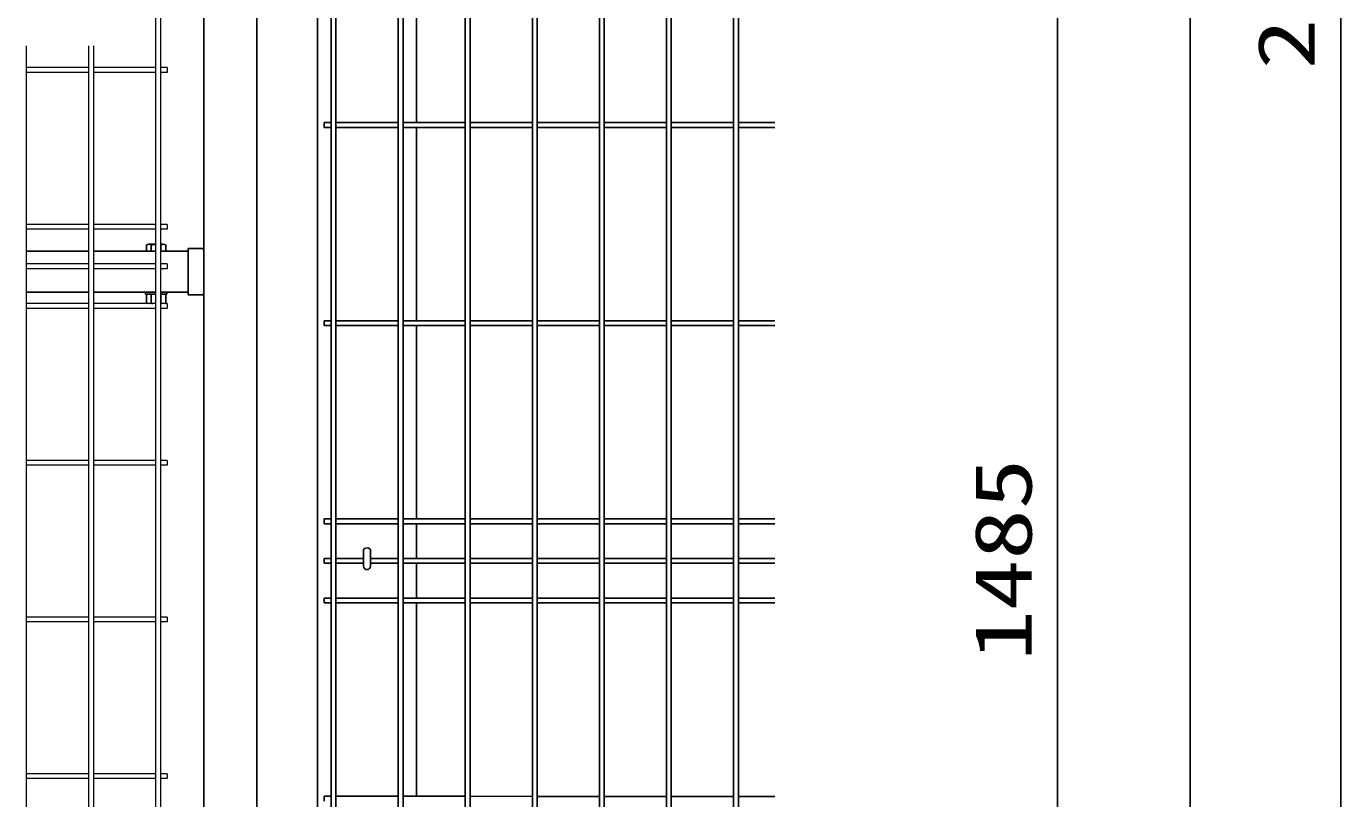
# Model space of a CAD drawing. Units: millimetres, scale not verified. Extents: x -6301 to 6301, y -4454 to 4456.
# Drawn here: x -3926 to -2931, y -102 to 482 of the extents above; entities that cross this region are included whole.
import ezdxf
from ezdxf.enums import TextEntityAlignment as Align

# ---------------------------------------------------------------- set-up
doc = ezdxf.new("R2010")
doc.units = ezdxf.units.MM
doc.header["$LTSCALE"] = 20
for name, color, linetype, lineweight in [('0-1_0', 4, 'Continuous', 25), ('0-A_実線', 7, 'Continuous', 25), ('0-B_LAYER05', 4, 'Continuous', 25)]:
    doc.layers.add(name, color=color, linetype=linetype, lineweight=lineweight)
doc.styles.add('ＭＳ ゴシック', font='')
doc.styles.get('ＭＳ ゴシック').set_extended_font_data('MS Gothic')

msp = doc.modelspace()

# ---------------------------------------------------------------- linework, layer by layer
at = {"layer": '0-1_0', "color": 2}
for p, q in [((-3044.83, 1767.7), (-3044.83, -657.3)), ((-2930.8, -657.3), (-2930.8, 1702.7)), ((-3145.11, -627.3), (-3145.11, 782.7))]:
    msp.add_line(p, q, dxfattribs=at)
at = {"layer": '0-1_0', "lineweight": 15}
for p, q in [((-3827.87, 1303.4), (-3827.87, -663)), ((-3824.27, 1303.4), (-3824.27, -663)), ((-3925.8, 467.71), (-3925.8, -663)), ((-3878.63, 467.71), (-3878.63, -663)), ((-3875.03, 467.71), (-3875.03, -663)), ((-3878.63, 451.15), (-3925.8, 451.15)), ((-3827.87, 451.15), (-3875.03, 451.15)), ((-3819.07, 451.15), (-3824.27, 451.15)), ((-3819.07, 451.15), (-3819.07, 447.55)), ((-3878.63, 447.55), (-3925.8, 447.55)), ((-3827.87, 447.55), (-3875.03, 447.55)), ((-3819.07, 447.55), (-3824.27, 447.55)), ((-3878.63, 332.5), (-3925.8, 332.5)), ((-3878.63, 328.9), (-3925.8, 328.9)), ((-3827.87, 332.5), (-3875.03, 332.5)), ((-3827.87, 328.9), (-3875.03, 328.9)), ((-3819.07, 332.5), (-3824.27, 332.5)), ((-3819.07, 328.9), (-3824.27, 328.9)), ((-3819.07, 332.5), (-3819.07, 328.9)), ((-3878.63, 302.5), (-3925.8, 302.5)), ((-3878.63, 298.9), (-3925.8, 298.9)), ((-3827.87, 302.5), (-3875.03, 302.5)), ((-3827.87, 298.9), (-3875.03, 298.9)), ((-3819.07, 302.5), (-3824.27, 302.5)), ((-3819.07, 298.9), (-3824.27, 298.9)), ((-3819.07, 302.5), (-3819.07, 298.9)), ((-3878.63, 272.5), (-3925.8, 272.5)), ((-3878.63, 268.9), (-3925.8, 268.9)), ((-3827.87, 272.5), (-3875.03, 272.5)), ((-3827.87, 268.9), (-3875.03, 268.9)), ((-3819.07, 272.5), (-3824.27, 272.5)), ((-3819.07, 268.9), (-3824.27, 268.9)), ((-3819.07, 272.5), (-3819.07, 268.9)), ((-3878.63, 153.86), (-3925.8, 153.86)), ((-3878.63, 150.26), (-3925.8, 150.26)), ((-3827.87, 153.86), (-3875.03, 153.86)), ((-3827.87, 150.26), (-3875.03, 150.26)), ((-3819.07, 153.86), (-3824.27, 153.86)), ((-3819.07, 150.26), (-3824.27, 150.26)), ((-3819.07, 153.86), (-3819.07, 150.26)), ((-3878.63, 35.22), (-3925.8, 35.22)), ((-3878.63, 31.62), (-3925.8, 31.62)), ((-3827.87, 35.22), (-3875.03, 35.22)), ((-3827.87, 31.62), (-3875.03, 31.62)), ((-3819.07, 35.22), (-3824.27, 35.22)), ((-3819.07, 31.62), (-3824.27, 31.62)), ((-3819.07, 35.22), (-3819.07, 31.62)), ((-3878.63, -83.43), (-3925.8, -83.43)), ((-3878.63, -87.03), (-3925.8, -87.03)), ((-3827.87, -83.43), (-3875.03, -83.43)), ((-3827.87, -87.03), (-3875.03, -87.03)), ((-3819.07, -83.43), (-3824.27, -83.43)), ((-3819.07, -87.03), (-3824.27, -87.03)), ((-3819.07, -83.43), (-3819.07, -87.03))]:
    msp.add_line(p, q, dxfattribs=at)
at = {"layer": '0-1_0', "color": 7}
for p, q in [((-3791.32, 1217.22), (-3791.32, -664.8)), ((-3751.32, 1132.2), (-3751.32, -429.3)), ((-3705.32, -482.3), (-3705.32, 1079.2)), ((-3630.32, 555.9), (-3630.32, 409.5)), ((-3630.32, 405.9), (-3630.32, 259.5)), ((-3925.8, 312.2), (-3878.63, 312.2)), ((-3875.03, 312.2), (-3827.87, 312.2)), ((-3834.79, 312.2), (-3834.79, 316.89)), ((-3834.79, 312.2), (-3827.87, 312.2)), ((-3832.97, 317.42), (-3827.87, 317.42)), ((-3831.16, 312.2), (-3831.16, 316.89)), ((-3824.27, 317.42), (-3822.06, 317.42)), ((-3824.27, 312.2), (-3803.32, 312.2)), ((-3824.27, 312.2), (-3820.25, 312.2)), ((-3823.88, 312.2), (-3823.88, 316.89)), ((-3820.25, 312.2), (-3820.25, 316.89)), ((-3792.52, 314.15), (-3803.32, 314.15)), ((-3791.32, 280.45), (-3791.32, 312.95)), ((-3925.8, 281.2), (-3878.63, 281.2)), ((-3875.03, 281.2), (-3827.87, 281.2)), ((-3834.79, 279.6), (-3827.87, 279.6)), ((-3834.79, 272.82), (-3834.79, 279.6)), ((-3831.16, 272.82), (-3831.16, 279.6)), ((-3824.27, 281.2), (-3803.32, 281.2)), ((-3824.27, 279.6), (-3820.25, 279.6)), ((-3823.88, 272.82), (-3823.88, 279.6)), ((-3820.25, 272.82), (-3820.25, 279.6)), ((-3630.32, 255.9), (-3630.32, 109.5)), ((-3630.32, 105.9), (-3630.32, 79.5)), ((-3670.42, 85.98), (-3670.42, 73.7)), ((-3665.22, 85.98), (-3665.22, 73.7)), ((-3630.32, 75.9), (-3630.32, 49.5)), ((-3630.32, 45.9), (-3630.32, -100.49))]:
    msp.add_line(p, q, dxfattribs=at)
msp.add_lwpolyline([(-3792.52, 279.25), (-3803.32, 279.25), (-3803.32, 314.15)], dxfattribs=at)
for centre, radius, start, end in [((-3832.97, 314.07), 3.35, 57.13278, 122.86722), ((-3827.52, 304.82), 12.6, 91.57271, 106.77865), ((-3827.52, 304.82), 12.6, 73.22135, 75.03048), ((-3822.06, 314.07), 3.35, 57.13278, 122.86722), ((-3792.52, 312.95), 1.2, 0, 90), ((-3792.52, 280.45), 1.2, 270, 0), ((-3832.97, 275.63), 3.35, 237.13278, 248.90499), ((-3832.97, 275.63), 3.35, 291.09501, 302.86722), ((-3827.52, 284.88), 12.6, 253.22135, 259.16626), ((-3827.52, 284.88), 12.6, 284.96952, 286.77865), ((-3822.06, 275.63), 3.35, 237.13278, 248.90499), ((-3822.06, 275.63), 3.35, 291.09501, 302.86722), ((-3667.82, 73.7), 2.6, 180, 0)]:
    msp.add_arc(centre, radius, start, end, dxfattribs=at)
msp.add_ellipse((-3667.82, 85.98), major_axis=(-2.6, 0), ratio=0.601815, start_param=3.141593, end_param=6.283185, dxfattribs=at)
at = {"layer": '0-A_実線'}
for p, q in [((-3835.52, 281.2), (-3835.52, 279.6)), ((-3827.87, 281.2), (-3835.52, 281.2)), ((-3827.87, 279.6), (-3835.52, 279.6)), ((-3819.52, 281.2), (-3824.27, 281.2)), ((-3819.52, 279.6), (-3824.27, 279.6)), ((-3819.52, 281.2), (-3819.52, 279.6))]:
    msp.add_line(p, q, dxfattribs=at)
at = {"layer": '0-B_LAYER05'}
for p, q in [((-3644.23, 820.2), (-3644.23, -77.3)), ((-3640.63, 820.2), (-3640.63, -77.3)), ((-3593.47, 820.2), (-3593.47, -77.3)), ((-3589.87, 820.2), (-3589.87, -77.3)), ((-3542.7, 820.2), (-3542.7, -77.3)), ((-3539.1, 820.2), (-3539.1, -77.3)), ((-3491.93, 820.2), (-3491.93, -77.3)), ((-3488.33, 820.2), (-3488.33, -77.3)), ((-3441.16, 820.2), (-3441.16, -77.3)), ((-3437.56, 820.2), (-3437.56, -77.3)), ((-3390.39, 820.2), (-3390.39, -77.3)), ((-3386.79, 820.2), (-3386.79, -77.3)), ((-3695.02, 713.4), (-3695, 412.1)), ((-3691.4, 713.4), (-3691.4, 412.1)), ((-3700.22, 409.5), (-3695.02, 409.5)), ((-3700.22, 405.9), (-3700.22, 409.5)), ((-3695, 412.1), (-3695, 42.1)), ((-3691.4, 412.1), (-3691.4, 42.1)), ((-3644.23, 409.5), (-3691.4, 409.5)), ((-3593.47, 409.5), (-3640.63, 409.5)), ((-3568.86, 409.5), (-3589.87, 409.5)), ((-3542.7, 409.5), (-3568.86, 409.5)), ((-3491.93, 409.5), (-3539.1, 409.5)), ((-3441.16, 409.5), (-3488.33, 409.5)), ((-3390.39, 409.5), (-3437.56, 409.5)), ((-3359.13, 409.5), (-3386.79, 409.5)), ((-3700.22, 405.9), (-3695.02, 405.9)), ((-3644.23, 405.9), (-3691.4, 405.9)), ((-3593.47, 405.9), (-3640.63, 405.9)), ((-3491.93, 405.9), (-3539.1, 405.9)), ((-3441.16, 405.9), (-3488.33, 405.9)), ((-3390.39, 405.9), (-3437.56, 405.9)), ((-3359.13, 405.9), (-3386.79, 405.9)), ((-3700.22, 255.9), (-3700.22, 259.5)), ((-3700.22, 259.5), (-3695.02, 259.5)), ((-3644.23, 259.5), (-3691.4, 259.5)), ((-3593.47, 259.5), (-3640.63, 259.5)), ((-3542.7, 259.5), (-3589.87, 259.5)), ((-3491.93, 259.5), (-3539.1, 259.5)), ((-3441.16, 259.5), (-3488.33, 259.5)), ((-3390.39, 259.5), (-3437.56, 259.5)), ((-3359.13, 259.5), (-3386.79, 259.5)), ((-3700.22, 255.9), (-3695.02, 255.9)), ((-3644.23, 255.9), (-3691.4, 255.9)), ((-3593.47, 255.9), (-3640.63, 255.9)), ((-3542.7, 255.9), (-3589.87, 255.9)), ((-3491.93, 255.9), (-3539.1, 255.9)), ((-3441.16, 255.9), (-3488.33, 255.9)), ((-3390.39, 255.9), (-3437.56, 255.9)), ((-3359.13, 255.9), (-3386.79, 255.9)), ((-3700.22, 109.5), (-3695.02, 109.5)), ((-3700.22, 109.5), (-3700.22, 105.9)), ((-3644.23, 109.5), (-3691.4, 109.5)), ((-3593.47, 109.5), (-3640.63, 109.5)), ((-3542.7, 109.5), (-3589.87, 109.5)), ((-3491.93, 109.5), (-3539.1, 109.5)), ((-3441.16, 109.5), (-3488.33, 109.5)), ((-3390.39, 109.5), (-3437.56, 109.5)), ((-3359.13, 109.5), (-3386.79, 109.5)), ((-3700.22, 105.9), (-3695.02, 105.9)), ((-3644.23, 105.9), (-3691.4, 105.9)), ((-3593.47, 105.9), (-3640.63, 105.9)), ((-3542.7, 105.9), (-3589.87, 105.9)), ((-3491.93, 105.9), (-3539.1, 105.9)), ((-3441.16, 105.9), (-3488.33, 105.9)), ((-3390.39, 105.9), (-3437.56, 105.9)), ((-3359.13, 105.9), (-3386.79, 105.9)), ((-3700.22, 79.5), (-3700.22, 75.9)), ((-3700.22, 79.5), (-3695.02, 79.5)), ((-3700.22, 75.9), (-3695.02, 75.9)), ((-3670.42, 79.5), (-3691.4, 79.5)), ((-3670.42, 75.9), (-3691.4, 75.9)), ((-3644.23, 79.5), (-3665.22, 79.5)), ((-3644.23, 75.9), (-3665.22, 75.9)), ((-3593.47, 79.5), (-3640.63, 79.5)), ((-3593.47, 75.9), (-3640.63, 75.9)), ((-3568.86, 79.5), (-3589.87, 79.5)), ((-3568.86, 75.9), (-3589.87, 75.9)), ((-3542.7, 79.5), (-3568.86, 79.5)), ((-3542.7, 75.9), (-3568.86, 75.9)), ((-3491.93, 79.5), (-3539.1, 79.5)), ((-3491.93, 75.9), (-3539.1, 75.9)), ((-3441.16, 79.5), (-3488.33, 79.5)), ((-3441.16, 75.9), (-3488.33, 75.9)), ((-3390.39, 79.5), (-3437.56, 79.5)), ((-3390.39, 75.9), (-3437.56, 75.9)), ((-3359.13, 79.5), (-3386.79, 79.5)), ((-3359.13, 75.9), (-3386.79, 75.9)), ((-3700.22, 49.5), (-3695.02, 49.5)), ((-3700.22, 49.5), (-3700.22, 45.9)), ((-3700.22, 45.9), (-3695.02, 45.9)), ((-3695, 42.1), (-3695, -67.9)), ((-3644.23, 49.5), (-3691.4, 49.5)), ((-3644.23, 45.9), (-3691.4, 45.9)), ((-3691.4, 42.1), (-3691.4, -67.9)), ((-3593.47, 49.5), (-3640.63, 49.5)), ((-3593.47, 45.9), (-3640.63, 45.9)), ((-3542.7, 49.5), (-3589.87, 49.5)), ((-3542.7, 45.9), (-3589.87, 45.9)), ((-3491.93, 49.5), (-3539.1, 49.5)), ((-3491.93, 45.9), (-3539.1, 45.9)), ((-3441.16, 49.5), (-3488.33, 49.5)), ((-3441.16, 45.9), (-3488.33, 45.9)), ((-3390.39, 49.5), (-3437.56, 49.5)), ((-3390.39, 45.9), (-3437.56, 45.9)), ((-3359.13, 49.5), (-3386.79, 49.5)), ((-3359.13, 45.9), (-3386.79, 45.9)), ((-3695, -67.9), (-3695, -255.8)), ((-3691.4, -67.9), (-3691.4, -255.8)), ((-3644.23, -77.3), (-3644.23, -411.09)), ((-3640.63, -77.3), (-3640.63, -411.09)), ((-3593.47, -77.3), (-3593.47, -664.8)), ((-3589.87, -77.3), (-3589.87, -664.8)), ((-3542.7, -77.3), (-3542.7, -664.8)), ((-3539.1, -77.3), (-3539.1, -664.8)), ((-3491.93, -77.3), (-3491.93, -664.8)), ((-3488.33, -77.3), (-3488.33, -664.8)), ((-3441.16, -77.3), (-3441.16, -664.8)), ((-3437.56, -77.3), (-3437.56, -664.8)), ((-3390.39, -77.3), (-3390.39, -664.8)), ((-3386.79, -77.3), (-3386.79, -664.8)), ((-3700.22, -100.49), (-3700.22, -104.09)), ((-3700.22, -100.49), (-3695.02, -100.49)), ((-3644.24, -100.49), (-3691.4, -100.49)), ((-3593.47, -100.49), (-3640.64, -100.49)), ((-3542.7, -100.5), (-3589.87, -100.49)), ((-3491.93, -100.5), (-3539.1, -100.5)), ((-3441.16, -100.5), (-3488.33, -100.5)), ((-3390.39, -100.5), (-3437.56, -100.5)), ((-3359.13, -100.5), (-3386.79, -100.5))]:
    msp.add_line(p, q, dxfattribs=at)
msp.add_lwpolyline([(-3542.7, 405.9), (-3568.86, 405.9), (-3589.87, 405.9)], dxfattribs=at)

# ---------------------------------------------------------------- texts
at = {"layer": '0-1_0', "color": 3, "style": 'ＭＳ ゴシック', "width": 1.3}
for s, p in [('2435', (-2937.47, 449.84)), ('1485', (-3151.78, 2.11))]:
    msp.add_text(s, height=43.26, rotation=90, dxfattribs=at).set_placement(p, align=Align.BOTTOM_LEFT)

doc.saveas('drawing.dxf')
